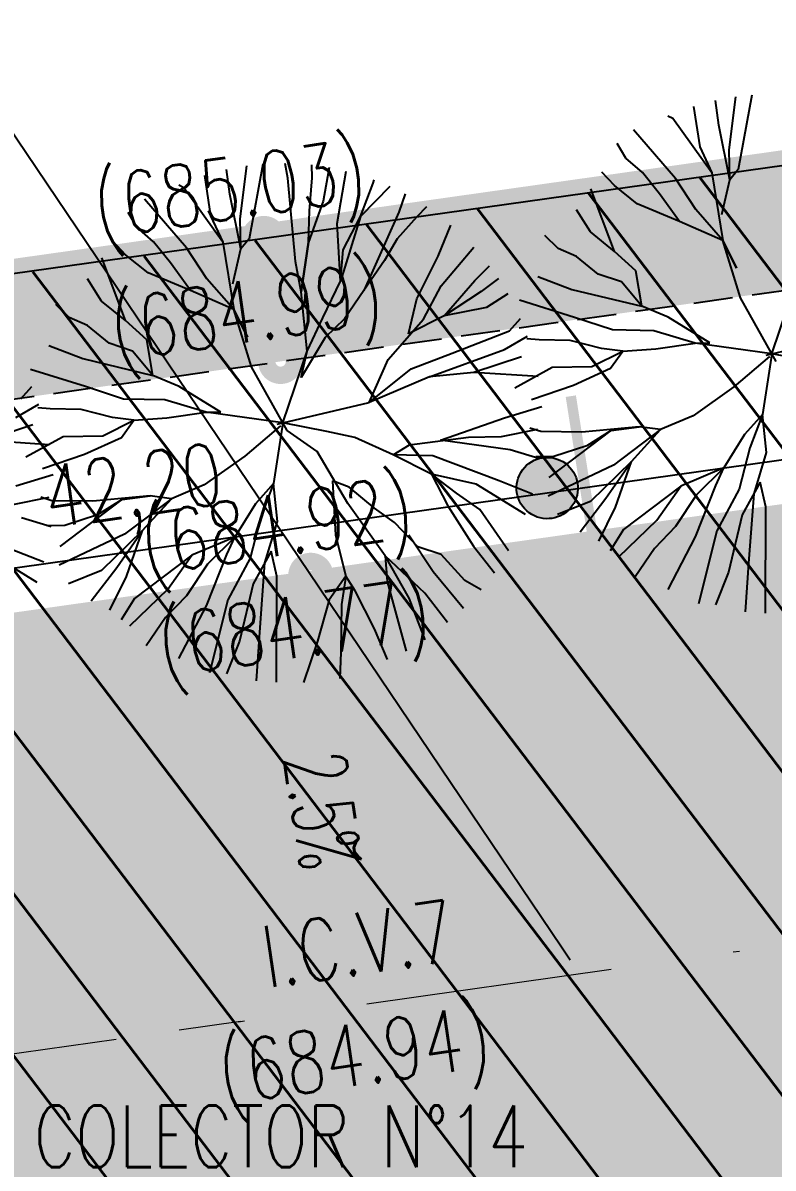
# Model space of a CAD drawing. Extents: x 352140 to 354978, y 6304672 to 6307963.
# Drawn here: x 352658.5 to 352670.66, y 6306028.83 to 6306047.38 of the extents above; entities that cross this region are included whole.
import ezdxf
from ezdxf import colors
from ezdxf.entities.mleader import LeaderData, LeaderLine
from ezdxf.enums import TextEntityAlignment as Align
from ezdxf.math import Vec2, Vec3

# ---------------------------------------------------------------- set-up
doc = ezdxf.new("R2010")
doc.units = 0
for name, pattern in [('CENTER', [50.800000000000004, 31.75, -6.35, 6.35, -6.35]), ('CONTINUOS', [0]), ('DASHDOT', [1, 0.5, -0.25, 0, -0.25]), ('DASHDOTX2', [2, 1, -0.5, 0, -0.5]), ('DASHED', [19.049999999999997, 12.7, -6.35])]:
    doc.linetypes.add(name, pattern=pattern)
doc.layers.get('0').update_dxf_attribs({"linetype": 'CONTINUOUS'})
for name, color, linetype in [('00-S2_ALL AREA APORTANTES', 150, 'CONTINUOUS'), ('00_All ext_Colector', 1, 'CONTINUOUS'), ('00_All ext_Txt', 4, 'CONTINUOUS'), ('00_Demarc_Señal Proyectada', 1, 'CONTINUOUS'), ('02_Geo ext_Acotamiento', 7, 'CONTINUOUS'), ('02_Geo ext_Eje', 4, 'CONTINUOUS'), ('03_Pav ext_Escurrimiento', 2, 'CONTINUOUS'), ('03_Pav ext_HCV', 34, 'CONTINUOUS'), ('03_Pav ext_Vereda HC', 42, 'CONTINUOUS'), ('03_Pav proy_Solera Tipo A', 1, 'CONTINUOUS'), ('03_S2_Pav ext_Borde vereda', 7, 'CONTINUOUS'), ('03_S3_Pav ext_Cota', 2, 'CONTINUOUS'), ('05_All ext_Txt', 4, 'CONTINUOUS'), ('1-MURO PANDERETA', 250, 'FENCELINE2'), ('Paisajismo', 253, 'CONTINUOUS')]:
    doc.layers.add(name, color=color, linetype=linetype)
doc.layers.add('0_ASD_LINEA OFICIAL', color=253, linetype='DASHDOT', lineweight=20)
doc.layers.add('EJE PROYECTADO', color=7, linetype='DASHDOTX2', lineweight=15)
doc.styles.add('JPG_2MM', font='simplex.shx', dxfattribs={"height": 1})
doc.styles.add('ROMANS', font='romans.shx', dxfattribs={"width": 0.75})
doc.linetypes.add('FENCELINE2', pattern='A,0.25,-0.1,[132,ltypeshp.shx,S=0.1,R=0,X=-0.1,Y=0],-0.1,1', length=1.45)
doc.dimstyles.new('Principal', dxfattribs={"dimscale": 0, "dimtxt": 2, "dimasz": 2, "dimexe": 1, "dimexo": 1, "dimtad": 1, "dimrnd": 0.05, "dimzin": 1, "dimtxsty": 'ROMANS', "dimcen": 2.5, "dimclrt": 2, "dimaunit": 2, "dimadec": 0, "dimazin": 0, "dimtfac": 1, "dimtmove": 0, "dimatfit": 3, "dimfxl": 1, "dimfxlon": 1, "dimarcsym": 0})
pattern_1 = [(127.2451660467093, (0, 0), (-1.263734244477452, -0.9607975902004564), [])]
pattern_2 = [(0, (0, 0), (0.15875, 0.3175), [0, -0.3175])]

# ---------------------------------------------------------------- blocks, each defined once
blk = doc.blocks.new('*U918')
h = blk.add_hatch(color=256)
edge = h.paths.add_edge_path()
edge.add_ellipse((0, 0), major_axis=(-0.4194812129581035, 0.4194812129581035), ratio=0.9999999968984781, start_angle=0, end_angle=360)
at = {"const_width": 0.2}
blk.add_lwpolyline([(-1.528137758868979, -0.7270930428057909), (1.68639813848722, -0.7232127214472257)], dxfattribs=at)
blk.add_ellipse((0, 0), major_axis=(-0.4194812129581035, 0.4194812129581035), ratio=0.9999999968984781, start_param=3.927291289987745, end_param=10.21047659716733)
blk = doc.blocks.new('_Dot')
at = {"color": 0, "linetype": 'ByBlock', "lineweight": -2}
blk.add_line((-0.5, 0), (-1, 0), dxfattribs=at)
at = {"color": 0, "linetype": 'ByBlock', "const_width": 0.5}
blk.add_lwpolyline([(-0.25, 0, 1), (0.25, 0, 1)], format="xyb", close=True, dxfattribs=at)
blk = doc.blocks.new('*D1233')
at = {"layer": '02_Geo ext_Acotamiento', "color": 0, "lineweight": -2, "transparency": 16777216}
for p, q in [((352681.3729139861, 6306041.507904957), (352681.2626115966, 6306042.289140631)), ((352640.5150699242, 6306036.031050548), (352680.3423338038, 6306041.654247898)), ((352639.5652914505, 6306035.605101467), (352639.454989061, 6306036.386337142))]:
    blk.add_line(p, q, dxfattribs=at)
at = {"layer": '02_Geo ext_Acotamiento', "color": 0, "transparency": 16777216}
for points in [[(352680.319033292, 6306041.819277787), (352680.3656343155, 6306041.48921801), (352681.3325131318, 6306041.794050967)], [(352640.4917694124, 6306036.196080437), (352640.5383704359, 6306035.86602066), (352639.5248905962, 6306035.891247477)]]:
    blk.add_solid(points, dxfattribs=at)
at = {"layer": '02_Geo ext_Acotamiento', "color": 2, "transparency": 16777216, "insert": (352660.3017972911, 6306039.741472719), "char_height": 1, "attachment_point": 5, "rotation": 8.036450939066954, "style": 'ROMANS'}
blk.add_mtext('42,20', dxfattribs=at)
blk = doc.blocks.new('A$C27410629')
at = {"layer": '0_ASD_LINEA OFICIAL', "ltscale": 8}
blk.add_lwpolyline([(286.0191263138258, 1240.57846385429, 0.5, 0.5, 0.02981475030709136), (329.8275544899516, 1253.395882122717, 0.5, 0.5, 0.005373472105566591), (335.5549609565205, 1255.503897473505, 0.5, 0.5, -0.02038905157982782), (369.1789315856004, 1266.395914572439, 0.5, 0.5, -0.01033811889572692), (382.0160864036152, 1269.772252053919, 0.5, 0.5, -0.01173618040004156), (401.8827953144032, 1274.181638345332, 0.5, 0.5, 0), (500.8924152547843, 1288.160771687743, 0, 0, 0)], format="xyseb", dxfattribs=at)
blk = doc.blocks.new('1.0 - LO RECABARREN LOTEO PARQUE - VEGETACION PROPUESTA ETAPA MUNICIPAL')
at = {"layer": 'Paisajismo', "color": 251}
for p, q in [((352669.7754845855, 6306045.724566207), (352669.7214696779, 6306046.126220467)), ((352669.9439211324, 6306045.325236987), (352670.052510839, 6306046.186167505)), ((352670.3085514853, 6306046.214054307), (352670.0907329479, 6306045.006002184)), ((352669.365327122, 6306046.030316654), (352669.4653135224, 6306045.37469771)), ((352669.0293246179, 6306045.831230802), (352668.9484204638, 6306045.873427141)), ((352669.6602594045, 6306044.950797908), (352669.0293246179, 6306045.831230802)), ((352669.07445011, 6306044.859564393), (352668.3919047082, 6306045.648393932)), ((352669.9530375724, 6306044.842398481), (352669.7754845855, 6306045.724566207)), ((352668.2669948534, 6306045.191729633), (352668.1289730324, 6306045.429639257)), ((352669.4653135224, 6306045.37469771), (352669.6602594045, 6306044.950797908)), ((352668.5385011881, 6306044.956340321), (352668.2669948534, 6306045.191729633)), ((352669.9530375724, 6306044.842398481), (352669.9439211324, 6306045.325236987)), ((352661.8505465778, 6306044.604850996), (352661.7965316701, 6306045.006505256)), ((352662.0189831247, 6306044.205521776), (352662.1275728312, 6306045.066452294)), ((352662.3836134776, 6306045.094339096), (352662.1657949402, 6306043.886286973)), ((352662.7909185894, 6306044.864111664), (352662.749825754, 6306045.106890266)), ((352663.18446632, 6306044.873950804), (352663.1805622866, 6306045.080722156)), ((352663.4597528592, 6306045.039786032), (352663.3610729333, 6306044.492492797)), ((352670.0907329479, 6306045.006002184), (352669.9530375724, 6306044.842398481)), ((352661.4403891143, 6306044.910601443), (352661.5403755147, 6306044.254982499)), ((352662.9168933567, 6306043.518084498), (352662.7909185894, 6306044.864111664)), ((352663.1411608193, 6306044.338654378), (352663.18446632, 6306044.873950804)), ((352663.5890642162, 6306044.134539125), (352663.7377969424, 6306044.979653147)), ((352664.1742554498, 6306044.785743799), (352664.1905633349, 6306044.837966516)), ((352668.0844215882, 6306044.746741145), (352667.8791942174, 6306044.964245772)), ((352668.8120227975, 6306044.614096994), (352668.5385011881, 6306044.956340321)), ((352669.4043914172, 6306044.358043611), (352669.07445011, 6306044.859564393)), ((352669.6602594045, 6306044.950797908), (352669.8411195004, 6306043.858535988)), ((352669.8229392283, 6306044.276429273), (352669.9530375724, 6306044.842398481)), ((352661.1043866102, 6306044.711515591), (352661.023482456, 6306044.75371193)), ((352661.7353213968, 6306043.831082697), (352661.1043866102, 6306044.711515591)), ((352663.970772102, 6306044.247423068), (352664.1742554498, 6306044.785743799)), ((352664.4425589935, 6306044.734292278), (352663.970772102, 6306044.247423068)), ((352668.0844488031, 6306043.680092133), (352667.7018860606, 6306044.695195302)), ((352668.4520075161, 6306044.451799286), (352668.0844215882, 6306044.746741145)), ((352661.1495121022, 6306043.739849182), (352660.4669667005, 6306044.528678721)), ((352662.0280995647, 6306043.72268327), (352661.8505465778, 6306044.604850996)), ((352663.3610729333, 6306044.492492797), (352663.1240486929, 6306043.830577831)), ((352664.692584546, 6306044.610563272), (352664.5912700768, 6306044.314465586)), ((352669.1409576107, 6306044.166001704), (352668.4520075161, 6306044.451799286)), ((352669.1409576107, 6306044.166001704), (352668.8120227975, 6306044.614096994)), ((352660.3420568457, 6306044.072014422), (352660.2040350247, 6306044.309924047)), ((352661.5403755147, 6306044.254982499), (352661.7353213968, 6306043.831082697)), ((352663.1240486929, 6306043.830577831), (352663.1411608193, 6306044.338654378)), ((352664.5912700768, 6306044.314465586), (352664.1474703541, 6306043.319938909)), ((352665.0385614982, 6306044.403702523), (352664.8789591086, 6306044.237848233)), ((352667.696378466, 6306043.994772264), (352667.4683871814, 6306044.352725936)), ((352669.8411195004, 6306043.858535988), (352669.4043914172, 6306044.358043611)), ((352660.6135631804, 6306043.83662511), (352660.3420568457, 6306044.072014422)), ((352662.0280995647, 6306043.72268327), (352662.0189831247, 6306044.205521776)), ((352663.6433876209, 6306043.19901259), (352663.5890642162, 6306044.134539125)), ((352663.970772102, 6306044.247423068), (352663.6433876209, 6306043.19901259)), ((352663.6871975406, 6306043.707593216), (352663.970772102, 6306044.247423068)), ((352664.8789591086, 6306044.237848233), (352664.5651582829, 6306043.884512638)), ((352665.2281967169, 6306043.601974633), (352665.4345152719, 6306044.105289978)), ((352669.8411195004, 6306043.858535988), (352669.1409576107, 6306044.166001704)), ((352662.1657949402, 6306043.886286973), (352662.0280995647, 6306043.72268327)), ((352664.5651582829, 6306043.884512638), (352664.358141945, 6306043.533193233)), ((352667.1729781177, 6306043.727986114), (352666.955369563, 6306043.937667744)), ((352668.0844488031, 6306043.680092133), (352667.696378466, 6306043.994772264)), ((352660.1594835804, 6306043.627025934), (352659.9542562097, 6306043.844530561)), ((352660.8870847898, 6306043.494381783), (352660.6135631804, 6306043.83662511)), ((352661.4794534094, 6306043.2383284), (352661.1495121022, 6306043.739849182)), ((352661.7353213968, 6306043.831082697), (352661.9161814927, 6306042.738820777)), ((352661.8980012206, 6306043.156714062), (352662.0280995647, 6306043.72268327)), ((352663.0056958818, 6306043.026629669), (352663.1240486929, 6306043.830577831)), ((352663.1240486929, 6306043.830577831), (352663.0056958818, 6306043.026629669)), ((352663.6433876209, 6306043.19901259), (352663.6871975406, 6306043.707593216)), ((352665.2738948316, 6306043.122902935), (352665.8058209602, 6306043.748004084)), ((352667.469162457, 6306043.599957885), (352667.1729781177, 6306043.727986114)), ((352670.0632675949, 6306043.408424465), (352669.8411195004, 6306043.858535988)), ((352669.8411195004, 6306043.858535988), (352670.0632675949, 6306043.408424465)), ((352670.1257400322, 6306042.928572795), (352669.8411195004, 6306043.858535988)), ((352660.1595107954, 6306042.560376922), (352659.7769480529, 6306043.575480091)), ((352660.5270695083, 6306043.332084075), (352660.1594835804, 6306043.627025934)), ((352663.0056958818, 6306043.026629669), (352662.9168933567, 6306043.518084498)), ((352664.358141945, 6306043.533193233), (352664.0201652454, 6306043.045783789)), ((352664.8792235386, 6306042.911120079), (352665.2281967169, 6306043.601974633)), ((352667.8217642094, 6306043.312655236), (352667.469162457, 6306043.599957885)), ((352668.4323100105, 6306043.364652815), (352668.0844488031, 6306043.680092133)), ((352661.216019603, 6306043.046286493), (352660.5270695083, 6306043.332084075)), ((352661.216019603, 6306043.046286493), (352660.8870847898, 6306043.494381783)), ((352665.8188358424, 6306043.210617501), (352666.0570076355, 6306043.447809127)), ((352668.5259635065, 6306042.791472393), (352668.4323100105, 6306043.364652815)), ((352659.7714404583, 6306042.875057053), (352659.5434491737, 6306043.233010725)), ((352661.9161814927, 6306042.738820777), (352661.4794534094, 6306043.2383284)), ((352663.3608218419, 6306042.605754213), (352663.6433876209, 6306043.19901259)), ((352664.1474703541, 6306043.319938909), (352664.0201652454, 6306043.045783789)), ((352665.3268493565, 6306042.637815509), (352665.8188358424, 6306043.210617501)), ((352666.2038703987, 6306043.242144894), (352665.9227788234, 6306043.031451118)), ((352666.8451624189, 6306043.274309862), (352667.3921730056, 6306043.063257907)), ((352668.1980397014, 6306043.186139202), (352667.8217642094, 6306043.312655236)), ((352668.5259635065, 6306042.791472393), (352668.1980397014, 6306043.186139202)), ((352670.6355257843, 6306042.022610823), (352671.0288831408, 6306043.186140577)), ((352661.9161814927, 6306042.738820777), (352661.216019603, 6306043.046286493)), ((352663.103945133, 6306042.066425366), (352663.0056958818, 6306043.026629669)), ((352664.0201652454, 6306043.045783789), (352663.7083819793, 6306042.585591149)), ((352664.9903203294, 6306042.583070009), (352665.2738948316, 6306043.122902935)), ((352665.9227788234, 6306043.031451118), (352665.3268493565, 6306042.637815509)), ((352666.3582388869, 6306042.993290802), (352666.0081366455, 6306042.771432144)), ((352667.3921730056, 6306043.063257907), (352668.5259635065, 6306042.791472393)), ((352659.2480401099, 6306042.608270903), (352659.0304315553, 6306042.817952533)), ((352660.1595107954, 6306042.560376922), (352659.7714404583, 6306042.875057053)), ((352664.749125184, 6306042.345151382), (352664.8792235386, 6306042.911120079)), ((352666.0081366455, 6306042.771432144), (352665.3268493565, 6306042.637815509)), ((352667.4344315578, 6306042.610520548), (352666.5478961566, 6306042.887745113)), ((352668.5259635065, 6306042.791472393), (352668.5259635065, 6306042.791472393)), ((352668.956638852, 6306042.612538984), (352668.5259635065, 6306042.791472393)), ((352670.7060381995, 6306041.897300206), (352670.1257400322, 6306042.928572795)), ((352659.5442244493, 6306042.480242674), (352659.2480401099, 6306042.608270903)), ((352662.1383295872, 6306042.288709254), (352661.9161814927, 6306042.738820777)), ((352661.9161814927, 6306042.738820777), (352662.1383295872, 6306042.288709254)), ((352662.2008020245, 6306041.808857584), (352661.9161814927, 6306042.738820777)), ((352663.103945133, 6306042.066425366), (352663.3608218419, 6306042.605754213)), ((352663.7083819793, 6306042.585591149), (352663.3935723713, 6306042.285684078)), ((352665.3268493565, 6306042.637815509), (352664.749125184, 6306042.345151382)), ((352666.3825760999, 6306042.395566806), (352666.5608880899, 6306042.591178224)), ((352668.0524869645, 6306042.408399726), (352667.4344315578, 6306042.610520548)), ((352669.6321227945, 6306042.19770911), (352668.956638852, 6306042.612538984)), ((352659.8968262016, 6306042.192940025), (352659.5442244493, 6306042.480242674)), ((352660.5073720028, 6306042.244937604), (352660.1595107954, 6306042.560376922)), ((352664.4151009684, 6306041.930838493), (352664.9903203294, 6306042.583070009)), ((352668.7204049695, 6306042.394288389), (352668.0524869645, 6306042.408399726)), ((352660.6010254988, 6306041.671757182), (352660.5073720028, 6306042.244937604)), ((352663.3935723713, 6306042.285684078), (352663.0052286543, 6306041.636980946)), ((352665.4547549275, 6306042.030641016), (352666.3825760999, 6306042.395566806)), ((352666.3025200104, 6306042.092724243), (352666.673826353, 6306042.305696618)), ((352666.8645348555, 6306042.248277718), (352666.6631060012, 6306042.264599591)), ((352667.3675374217, 6306042.237649322), (352666.8645348555, 6306042.248277718)), ((352667.8728187268, 6306042.106311166), (352667.3675374217, 6306042.237649322)), ((352669.391853793, 6306042.193172609), (352668.7204049695, 6306042.394288389)), ((352670.543840562, 6306042.001132905), (352672.0327952482, 6306042.349931169)), ((352658.9202244112, 6306042.154594651), (352659.4672349978, 6306041.943542696)), ((352660.2731016937, 6306042.066423991), (352659.8968262016, 6306042.192940025)), ((352660.6010254988, 6306041.671757182), (352660.2731016937, 6306042.066423991)), ((352662.7105877766, 6306040.902895612), (352663.103945133, 6306042.066425366)), ((352663.0052286543, 6306041.636980946), (352663.103945133, 6306042.066425366)), ((352664.7918808204, 6306041.777609735), (352665.4547549275, 6306042.030641016)), ((352665.0880651615, 6306041.649581506), (352666.3025200104, 6306042.092724243)), ((352667.7165278245, 6306041.814133234), (352668.2192241402, 6306042.064137135)), ((352668.2192241402, 6306042.064137135), (352667.8728187268, 6306042.106311166)), ((352668.0196305492, 6306041.78707585), (352668.2192241402, 6306042.064137135)), ((352668.2192241402, 6306042.064137135), (352668.7526488542, 6306042.10093401)), ((352668.7526488542, 6306042.10093401), (352669.391853793, 6306042.193172609)), ((352669.391853793, 6306042.193172609), (352669.6321227945, 6306042.19770911)), ((352670.6355257843, 6306042.022610823), (352669.391853793, 6306042.193172609)), ((352659.4672349978, 6306041.943542696), (352660.6010254988, 6306041.671757182)), ((352664.1078572405, 6306041.230215958), (352664.4151009684, 6306041.930838493)), ((352666.577521982, 6306041.971667004), (352665.8078633854, 6306041.716619533)), ((352670.5977382812, 6306041.975428296), (352670.0194926392, 6306041.483479276)), ((352670.6355257843, 6306042.022610823), (352670.4819097352, 6306041.037904255)), ((352671.3472606386, 6306041.882684832), (352670.6355257843, 6306042.022610823)), ((352659.5094935501, 6306041.490805337), (352658.6229581489, 6306041.768029902)), ((352660.6010254988, 6306041.671757182), (352660.6010254988, 6306041.671757182)), ((352661.0317008442, 6306041.492823773), (352660.6010254988, 6306041.671757182)), ((352662.7811001918, 6306040.777584995), (352662.2008020245, 6306041.808857584)), ((352664.1078572405, 6306041.230215958), (352664.7918808204, 6306041.777609735)), ((352665.8078633854, 6306041.716619533), (352665.0880651615, 6306041.649581506)), ((352665.8078633854, 6306041.716619533), (352665.0880651615, 6306041.649581506)), ((352666.8477437077, 6306041.650593062), (352665.8078633854, 6306041.716619533)), ((352666.4678421972, 6306041.469868396), (352667.0758097452, 6306041.802035884)), ((352667.0758097452, 6306041.802035884), (352667.7165278245, 6306041.814133234)), ((352667.4214215969, 6306041.514149988), (352668.0196305492, 6306041.78707585)), ((352658.4648112328, 6306041.293287294), (352658.6431232228, 6306041.488898712)), ((352660.1275489568, 6306041.288684515), (352659.5094935501, 6306041.490805337)), ((352661.7071847867, 6306041.077993899), (352661.0317008442, 6306041.492823773)), ((352665.0880651615, 6306041.649581506), (352664.1078572405, 6306041.230215958)), ((352666.7420335462, 6306041.279943003), (352667.4214215969, 6306041.514149988)), ((352670.0194926392, 6306041.483479276), (352669.360653653, 6306041.016733902)), ((352660.7954669618, 6306041.274573178), (352660.1275489568, 6306041.288684515)), ((352658.3847551433, 6306040.990444731), (352658.7560614859, 6306041.203417106)), ((352658.9395968477, 6306041.128562507), (352658.7381679935, 6306041.144884381)), ((352659.442599414, 6306041.117934112), (352658.9395968477, 6306041.128562507)), ((352659.9478807191, 6306040.986595955), (352659.442599414, 6306041.117934112)), ((352661.4669157853, 6306041.073457398), (352660.7954669618, 6306041.274573178)), ((352662.6189025543, 6306040.881417694), (352664.1078572405, 6306041.230215958)), ((352666.3033069158, 6306040.985839501), (352666.906485665, 6306041.166621961)), ((352659.7915898167, 6306040.694418023), (352660.2942861324, 6306040.944421924)), ((352660.2942861324, 6306040.944421924), (352659.9478807191, 6306040.986595955)), ((352660.0946925415, 6306040.667360639), (352660.2942861324, 6306040.944421924)), ((352660.2942861324, 6306040.944421924), (352660.8277108465, 6306040.981218799)), ((352660.8277108465, 6306040.981218799), (352661.4669157853, 6306041.073457398)), ((352661.4669157853, 6306041.073457398), (352661.7071847867, 6306041.077993899)), ((352662.7105877766, 6306040.902895612), (352661.4669157853, 6306041.073457398)), ((352665.2643098415, 6306040.624089465), (352666.3033069158, 6306040.985839501)), ((352669.360653653, 6306041.016733902), (352668.8307574115, 6306040.79293869)), ((352670.4819097352, 6306041.037904255), (352670.1943000547, 6306040.711788497)), ((352670.4819097352, 6306041.037904255), (352670.2784241008, 6306040.499586556)), ((352670.4819097352, 6306041.037904255), (352670.4819097352, 6306041.037904255)), ((352670.5469040345, 6306040.424485888), (352670.4819097352, 6306041.037904255)), ((352658.6597571149, 6306040.869387492), (352657.8900985183, 6306040.614340021)), ((352662.6728002735, 6306040.855713085), (352662.0945546315, 6306040.363764065)), ((352662.7105877766, 6306040.902895612), (352662.5569717275, 6306039.918189044)), ((352663.4223226309, 6306040.762969621), (352662.7105877766, 6306040.902895612)), ((352663.2681952924, 6306040.439371058), (352662.7811001918, 6306040.777584995)), ((352663.8781804017, 6306040.664681498), (352663.4223226309, 6306040.762969621)), ((352666.2546792681, 6306040.682826675), (352666.839984201, 6306040.800772915)), ((352666.8926438973, 6306040.759524422), (352666.7105602646, 6306040.816463163)), ((352667.5564855858, 6306040.751933331), (352666.8926438973, 6306040.759524422)), ((352667.027328041, 6306040.017425628), (352668.0298614817, 6306040.777817032)), ((352668.4826951399, 6306040.839814521), (352667.5564855858, 6306040.751933331)), ((352668.0298614817, 6306040.777817032), (352667.6339518847, 6306040.529829364)), ((352668.0298614817, 6306040.777817032), (352668.4826951399, 6306040.839814521)), ((352668.4826951399, 6306040.839814521), (352668.0298614817, 6306040.777817032)), ((352668.8307574115, 6306040.79293869), (352668.0671492661, 6306040.217320036)), ((352668.3598028463, 6306040.276293176), (352668.8307574115, 6306040.79293869)), ((352668.8307574115, 6306040.79293869), (352668.4826951399, 6306040.839814521)), ((352658.9299788406, 6306040.54831355), (352657.8900985183, 6306040.614340021)), ((352658.5429041894, 6306040.350153185), (352659.1508717375, 6306040.682320673)), ((352659.1508717375, 6306040.682320673), (352659.7915898167, 6306040.694418023)), ((352659.4964835892, 6306040.394434777), (352660.0946925415, 6306040.667360639)), ((352664.4977490064, 6306040.382416354), (352663.8781804017, 6306040.664681498)), ((352664.4977490064, 6306040.382416354), (352664.7616894611, 6306040.547742505)), ((352664.7616894611, 6306040.547742505), (352665.7207479075, 6306040.672745557)), ((352666.3936028215, 6306040.464282126), (352665.2643098415, 6306040.624089465)), ((352665.7207479075, 6306040.672745557), (352666.2546792681, 6306040.682826675)), ((352670.1943000547, 6306040.711788497), (352669.8573321358, 6306040.170950529)), ((352658.8170955384, 6306040.160227792), (352659.4964835892, 6306040.394434777)), ((352662.0945546315, 6306040.363764065), (352661.4357156453, 6306039.897018691)), ((352663.7648737752, 6306039.593587685), (352663.2681952924, 6306040.439371058)), ((352665.1178242, 6306040.073438527), (352664.4977490064, 6306040.382416354)), ((352665.1389715046, 6306040.367797906), (352664.4977490064, 6306040.382416354)), ((352666.2149044692, 6306039.960531955), (352665.1389715046, 6306040.367797906)), ((352666.8738879684, 6306040.318051877), (352666.3936028215, 6306040.464282126)), ((352667.1030468643, 6306040.359462676), (352666.8093867309, 6306040.353918101)), ((352667.6339518847, 6306040.529829364), (352667.1030468643, 6306040.359462676)), ((352670.2784241008, 6306040.499586556), (352670.1041582367, 6306039.828200091)), ((352670.3459403787, 6306039.752595344), (352670.5469040345, 6306040.424485888)), ((352668.0671492661, 6306040.217320036), (352667.0083677912, 6306039.716301129)), ((352668.3598028463, 6306040.276293176), (352667.6983865484, 6306039.627586889)), ((352667.9437547845, 6306039.680514532), (352668.3598028463, 6306040.276293176)), ((352668.1023838274, 6306039.534587496), (352668.3598028463, 6306040.276293176)), ((352658.3855420487, 6306039.883559989), (352658.9887207979, 6306040.064342448)), ((352665.8409216584, 6306039.910460226), (352665.1178242, 6306040.073438527)), ((352665.1178242, 6306040.073438527), (352665.3849666766, 6306039.559718565)), ((352665.5243237881, 6306039.760425119), (352665.1178242, 6306040.073438527)), ((352669.8573321358, 6306040.170950529), (352669.1618657024, 6306039.87659824)), ((352669.8573321358, 6306040.170950529), (352669.4115621661, 6306039.734953417)), ((352669.724802855, 6306039.887227016), (352669.8573321358, 6306040.170950529)), ((352661.4357156453, 6306039.897018691), (352660.9058194038, 6306039.673223479)), ((352662.5569717275, 6306039.918189044), (352662.269362047, 6306039.592073286)), ((352662.5569717275, 6306039.918189044), (352662.3534860931, 6306039.379871345)), ((352662.5569717275, 6306039.918189044), (352662.5569717275, 6306039.918189044)), ((352662.6219660268, 6306039.304770677), (352662.5569717275, 6306039.918189044)), ((352663.5175433145, 6306039.963050848), (352663.5608837775, 6306039.08198271)), ((352663.7865254415, 6306039.86123434), (352663.5175433145, 6306039.963050848)), ((352664.1935316186, 6306039.521508249), (352663.7865254415, 6306039.86123434)), ((352666.6444938684, 6306039.419826654), (352665.8409216584, 6306039.910460226)), ((352666.7534193444, 6306039.749369021), (352666.2149044692, 6306039.960531955)), ((352669.1618657024, 6306039.87659824), (352668.2298504213, 6306039.174735825)), ((352668.7700236705, 6306039.325813131), (352669.1618657024, 6306039.87659824)), ((352669.398593199, 6306039.055924434), (352669.724802855, 6306039.887227016)), ((352670.1041582367, 6306039.828200091), (352669.7430167304, 6306039.15328524)), ((352670.447819436, 6306039.941129338), (352670.1561218806, 6306039.412360086)), ((352670.5358358492, 6306039.540282223), (352670.447819436, 6306039.941129338)), ((352658.336914401, 6306039.580547162), (352658.9222193339, 6306039.698493402)), ((352658.9677058896, 6306039.639809211), (352658.7856222569, 6306039.696747952)), ((352659.6315475781, 6306039.63221812), (352658.9677058896, 6306039.639809211)), ((352659.1023900333, 6306038.897710417), (352660.104923474, 6306039.658101821)), ((352660.5577571322, 6306039.72009931), (352659.6315475781, 6306039.63221812)), ((352660.104923474, 6306039.658101821), (352659.709013877, 6306039.410114153)), ((352660.104923474, 6306039.658101821), (352660.5577571322, 6306039.72009931)), ((352660.5577571322, 6306039.72009931), (352660.104923474, 6306039.658101821)), ((352660.9058194038, 6306039.673223479), (352660.1422112584, 6306039.097604825)), ((352660.4348648386, 6306039.156577965), (352660.9058194038, 6306039.673223479)), ((352660.9058194038, 6306039.673223479), (352660.5577571322, 6306039.72009931)), ((352665.9031189739, 6306039.500339272), (352665.5243237881, 6306039.760425119)), ((352667.6983865484, 6306039.627586889), (352667.1593528505, 6306039.416154961)), ((352667.5266979385, 6306039.138164411), (352667.9437547845, 6306039.680514532)), ((352669.4115621661, 6306039.734953417), (352669.0740898855, 6306039.220828174)), ((352670.2603380987, 6306038.628577044), (352670.3459403787, 6306039.752595344)), ((352662.269362047, 6306039.592073286), (352661.9323941281, 6306039.051235318)), ((352664.3683390341, 6306038.74981747), (352663.7648737752, 6306039.593587685)), ((352664.5184290835, 6306039.287127011), (352664.1935316186, 6306039.521508249)), ((352665.3849666766, 6306039.559718565), (352665.7995994354, 6306038.903407147)), ((352666.3682166153, 6306038.830008266), (352665.9031189739, 6306039.500339272)), ((352667.8311710641, 6306038.986079466), (352668.1023838274, 6306039.534587496)), ((352670.5305344611, 6306037.819744241), (352670.5358358492, 6306039.540282223)), ((352658.9561231014, 6306039.215772365), (352658.4758379544, 6306039.362002614)), ((352659.709013877, 6306039.410114153), (352659.1781088565, 6306039.239747465)), ((352662.3534860931, 6306039.379871345), (352662.179220229, 6306038.70848488)), ((352662.4210023709, 6306038.632880133), (352662.6219660268, 6306039.304770677)), ((352664.8997484178, 6306038.893471435), (352664.5184290835, 6306039.287127011)), ((352668.1577877715, 6306038.730615682), (352668.7700236705, 6306039.325813131)), ((352670.1561218806, 6306039.412360086), (352669.9323365451, 6306038.482364135)), ((352659.1781088565, 6306039.239747465), (352658.8844487232, 6306039.23420289)), ((352660.1422112584, 6306039.097604825), (352659.0834297835, 6306038.596585918)), ((352660.4348648386, 6306039.156577965), (352659.7734485407, 6306038.507871678)), ((352660.0188167767, 6306038.560799321), (352660.4348648386, 6306039.156577965)), ((352660.1774458197, 6306038.414872285), (352660.4348648386, 6306039.156577965)), ((352663.5608837775, 6306039.08198271), (352663.7336736352, 6306038.417148978)), ((352665.1437349958, 6306038.488514874), (352664.7503463645, 6306039.08485075)), ((352668.2298504213, 6306039.174735825), (352668.0151539541, 6306038.828549347)), ((352669.0740898855, 6306039.220828174), (352668.7335912665, 6306038.866988501)), ((352669.7430167304, 6306039.15328524), (352669.4448520212, 6306037.971805994)), ((352661.9323941281, 6306039.051235318), (352661.2369276947, 6306038.756883029)), ((352661.9323941281, 6306039.051235318), (352661.4866241583, 6306038.615238206)), ((352661.7998648473, 6306038.767511805), (352661.9323941281, 6306039.051235318)), ((352665.2760216808, 6306038.766955359), (352664.8997484178, 6306038.893471435)), ((352665.7995994354, 6306038.903407147), (352666.1405164972, 6306038.471702562)), ((352668.9521345093, 6306038.20222589), (352669.398593199, 6306039.055924434)), ((352658.7267290013, 6306038.317547142), (352657.9231567914, 6306038.808180714)), ((352658.8356544774, 6306038.647089508), (352658.2971396021, 6306038.858252442)), ((352661.2369276947, 6306038.756883029), (352660.3049124135, 6306038.055020614)), ((352660.8450856627, 6306038.20609792), (352661.2369276947, 6306038.756883029)), ((352661.4736551913, 6306037.936209223), (352661.7998648473, 6306038.767511805)), ((352662.179220229, 6306038.70848488), (352661.8180787226, 6306038.033570029)), ((352662.5228814282, 6306038.821414127), (352662.2311838729, 6306038.292644875)), ((352662.6108978415, 6306038.420567012), (352662.5228814282, 6306038.821414127)), ((352665.009458283, 6306038.143846796), (352664.3683390341, 6306038.74981747)), ((352664.3683390341, 6306038.74981747), (352664.4025127254, 6306038.333642088)), ((352664.7552044598, 6306038.062303435), (352664.3683390341, 6306038.74981747)), ((352665.657843205, 6306038.346583942), (352665.2760216808, 6306038.766955359)), ((352668.7335912665, 6306038.866988501), (352668.4218079987, 6306038.40679586)), ((352659.7734485407, 6306038.507871678), (352659.2344148428, 6306038.29643975)), ((352659.6017599308, 6306038.0184492), (352660.0188167767, 6306038.560799321)), ((352661.4866241583, 6306038.615238206), (352661.1491518778, 6306038.101112963)), ((352662.335400091, 6306037.508861833), (352662.4210023709, 6306038.632880133)), ((352670.2058158625, 6306037.840451086), (352670.2603380987, 6306038.628577044)), ((352659.9062330563, 6306037.866364255), (352660.1774458197, 6306038.414872285)), ((352662.6055964534, 6306036.70002903), (352662.6108978415, 6306038.420567012)), ((352663.7336736352, 6306038.417148978), (352663.4629004216, 6306038.034144665)), ((352663.7336736352, 6306038.417148978), (352663.6621593689, 6306037.961492838)), ((352663.882444423, 6306038.182943868), (352663.7336736352, 6306038.417148978)), ((352664.4025127254, 6306038.333642088), (352664.707681349, 6306037.203337808)), ((352665.6376479576, 6306037.894076477), (352665.1437349958, 6306038.488514874)), ((352665.9266485819, 6306038.195117266), (352665.657843205, 6306038.346583942)), ((352669.9323365451, 6306038.482364135), (352669.721058751, 6306037.955112769)), ((352660.2328497638, 6306037.610900471), (352660.8450856627, 6306038.20609792)), ((352662.2311838729, 6306038.292644875), (352662.0073985374, 6306037.362648924)), ((352664.1957931574, 6306037.564971213), (352663.882444423, 6306038.182943868)), ((352665.3804628648, 6306037.667841074), (352665.009458283, 6306038.143846796)), ((352660.3049124135, 6306038.055020614), (352660.0902159464, 6306037.708834136)), ((352661.1491518778, 6306038.101112963), (352660.8086532588, 6306037.74727329)), ((352661.8180787226, 6306038.033570029), (352661.5199140135, 6306036.852090783)), ((352663.4629004216, 6306038.034144665), (352663.2743868928, 6306037.366445287)), ((352663.6621593689, 6306037.961492838), (352663.6500889148, 6306037.186273632)), ((352665.0169088453, 6306037.387786252), (352664.7552044598, 6306038.062303435)), ((352661.0271965016, 6306037.082510679), (352661.4736551913, 6306037.936209223)), ((352660.8086532588, 6306037.74727329), (352660.496869991, 6306037.287080649)), ((352662.2808778547, 6306036.720735875), (352662.335400091, 6306037.508861833)), ((352664.4063384586, 6306037.065810322), (352664.1957931574, 6306037.564971213)), ((352662.0073985374, 6306037.362648924), (352661.7961207433, 6306036.835397558)), ((352663.2743868928, 6306037.366445287), (352663.0456631171, 6306036.697986702)), ((352663.6500889148, 6306037.186273632), (352663.6314635888, 6306036.758341407))]:
    blk.add_line(p, q, dxfattribs=at)
blk = doc.blocks.new('*U962')
at = {"layer": 'EJE PROYECTADO', "color": 7, "linetype": 'DASHDOTX2', "lineweight": 15, "ltscale": 4}
blk.add_line((352607.9261549542, 6306023.563363702), (352715.028569147, 6306038.686160961), dxfattribs=at)
at = {"layer": 'EJE PROYECTADO', "color": 7, "linetype": 'DASHDOTX2', "lineweight": 15}
blk.add_leader([(352662.0219599453, 6306031.201659231), (352660.9327641559, 6306031.047865433)], dimstyle='Principal', override={"dimscale": 1, "dimasz": 0.5}, dxfattribs=at)

msp = doc.modelspace()

# ---------------------------------------------------------------- hatches: boundary and pattern name
at = {"layer": '00-S2_ALL AREA APORTANTES', "linetype": 'DASHED', "lineweight": 40, "ltscale": 0.25}
h = msp.add_hatch(dxfattribs=at)
h.set_pattern_fill('ANSI31', color=82, scale=0.5, angle=82.24516604670926)
h.set_pattern_definition(pattern_1)
h.paths.add_polyline_path([(352679.7224584352, 6306046.324468091), (352652.3043928416, 6306042.453321074), (352654.0520196788, 6306030.076308399), (352681.4700482321, 6306033.947717744)])
h = msp.add_hatch(dxfattribs=at)
h.set_pattern_fill('ANSI31', color=40, scale=0.5, angle=82.24516604670926)
h.set_pattern_definition(pattern_1)
h.paths.add_polyline_path([(352681.4700482321, 6306033.947717744), (352654.0520196788, 6306030.076308399), (352655.799676479, 6306017.699083521), (352683.2177050325, 6306021.570492866)])
at = {"layer": '03_Pav ext_HCV'}
h = msp.add_hatch(dxfattribs=at)
h.set_pattern_fill('SWAMP', color=256, scale=0.025, angle=-5.87842838446813e-10, style=0)
h.set_pattern_definition([(359.9999999994121, (0, 0), (0.3175000000056422, 0.5499261309017425), [0.079375, -0.555625]), (90, (0.0396875, -4.071855352894005e-13), (-0.3174999999943578, 0.5499261309082575), [0.0396875, -1.06016476181]), (90, (0.049609375, -5.089819191117507e-13), (-0.3174999999943578, 0.5499261309082575), [0.03175, -1.06810226181]), (90, (0.029765625, -3.053891514670504e-13), (-0.3174999999943578, 0.5499261309082575), [0.03175, -1.06810226181]), (59.99999999941215, (0.05953125000000001, -6.107783029341008e-13), (-0.3174999995629745, 0.5499261311573168), [0.0254, -0.6096]), (119.9999999994121, (0.01984375, -2.035927676447003e-13), (-0.6349999995686166, 2.555744082988348e-10), [0.0254, -0.6095999999999999])])
edge = h.paths.add_edge_path()
edge.add_arc((352695.6228278121, 6305975.85554616), 52.49999999651592, 90.15910991936789, 98.03670583891278, ccw=False)
edge.add_arc((352695.3284670433, 6306081.855137437), 53.49999999947075, 270.1591099180267, 278.1028961549432)
edge.add_line((352702.8693602514, 6306028.889252855), (352706.0136189333, 6306029.333188209))
edge.add_line((352706.0136189333, 6306029.333188209), (352705.9856154933, 6306029.531218028))
edge.add_line((352705.9856154933, 6306029.531218028), (352704.2032925461, 6306029.279573285))
edge.add_line((352704.2032925461, 6306029.279573285), (352703.2511160003, 6306036.012576957))
edge.add_line((352703.2511160003, 6306036.012576957), (352702.0188872132, 6306044.725878061))
edge.add_line((352702.0188872132, 6306044.725878061), (352703.8011654631, 6306044.977517299))
edge.add_line((352703.8011654631, 6306044.977517299), (352703.773204849, 6306045.175553165))
edge.add_line((352703.773204849, 6306045.175553165), (352700.3934077577, 6306044.698360805))
edge.add_arc((352708.7779693851, 6305985.792086722), 59.50000000028207, 98.10091267222913, 105.9121530044085)
edge.add_arc((352679.7166693964, 6306087.730503638), 46.50000000145129, 278.03645094313157, 285.91215300661685, ccw=False)
edge.add_line((352686.2175121692, 6306041.687164887), (352639.6351929855, 6306035.110011804))
edge.add_line((352639.6351929855, 6306035.110011804), (352606.2230754346, 6306030.392566704))
edge.add_arc((352596.4368605051, 6306099.705119715), 70.00000005380134, 271.48536212425654, 278.03645093934756, ccw=False)
edge.add_arc((352600.0018186228, 6305960.597349328), 69.1534494366037, 91.45045642228509, 104.4748563886432)
edge.add_line((352582.7165599253, 6306027.555690113), (352582.7637162774, 6306027.36655901))
edge.add_line((352582.7637162774, 6306027.36655901), (352584.5106173158, 6306027.800539543))
edge.add_line((352584.5106173158, 6306027.800539543), (352586.157412114, 6306021.195700438))
edge.add_line((352586.157412114, 6306021.195700438), (352586.7232885007, 6306021.335719549))
edge.add_line((352586.7232885007, 6306021.335719549), (352590.8544985201, 6306021.398619752))
edge.add_arc((352590.8663507516, 6306020.798736827), 0.6000000001080056, -63.22120006769461, 91.13187835353392, ccw=False)
edge.add_line((352591.1366790977, 6306020.263085274), (352587.502146802, 6306018.437976366))
edge.add_line((352587.502146802, 6306018.437976366), (352586.6893552667, 6306018.235521358))
edge.add_line((352586.6893552667, 6306018.235521358), (352588.3263039393, 6306011.670172343))
edge.add_line((352588.3263039393, 6306011.670172343), (352586.5827429757, 6306011.218601814))
edge.add_line((352586.5827429757, 6306011.218601814), (352586.6331052531, 6306011.025046549))
edge.add_arc((352655.5485133363, 6305772.515255022), 248.2664981939714, 98.86355153155222, 106.1162073025364, ccw=False)
edge.add_line((352617.2951473995, 6306017.816975603), (352641.5924359696, 6306021.247501212))
edge.add_line((352641.5924359696, 6306021.247501212), (352688.282935351, 6306027.839928221))
edge = h.paths.add_edge_path(flags=16)
edge.add_arc((352710.1973540727, 6305985.371992292), 53.11479439390379, 97.81937221579312, 105.0371406437207, ccw=False)
edge.add_line((352702.9710573276, 6306037.992919867), (352703.1129390418, 6306037.003681069))
edge.add_line((352703.1129390418, 6306037.003681069), (352703.112985636, 6306037.003351058))
edge.add_line((352703.112985636, 6306037.003351058), (352703.2550507675, 6306035.984753543))
edge.add_arc((352695.9715778618, 6306088.826736871), 53.34158021342433, 270.65045146726897, 277.8479116033116, ccw=False)
edge.add_arc((352696.5726847316, 6306036.088577505), 0.599999999917819, 105.0409264166529, 270.42413250202037, ccw=False)
at = {"layer": '03_Pav ext_Vereda HC'}
h = msp.add_hatch(dxfattribs=at)
h.set_pattern_fill('DOTS', color=256, scale=0.2, style=0)
h.set_pattern_definition(pattern_2)
edge = h.paths.add_edge_path()
edge.add_line((352703.4231398524, 6306047.650922799), (352703.7172836208, 6306045.571624896))
edge.add_line((352703.7172836208, 6306045.571624896), (352707.678001033, 6306046.130837192))
edge.add_line((352707.678001033, 6306046.130837192), (352706.7613178024, 6306052.61221841))
edge.add_line((352706.7613178024, 6306052.61221841), (352704.7789952164, 6306052.346499193))
edge.add_line((352704.7789952164, 6306052.346499193), (352705.1234542672, 6306049.910770163))
edge.add_line((352705.1234542672, 6306049.910770163), (352704.7974891174, 6306049.864802835))
edge.add_line((352704.7974891174, 6306049.864802835), (352605.845947787, 6306035.893869592))
edge.add_arc((352689.8269849572, 6305610.553489762), 433.5519038335603, 101.1690651233866, 102.6021311798104)
edge.add_line((352595.2348293417, 6306033.660541717), (352595.6981481941, 6306031.714750792))
edge.add_arc((352689.8269849693, 6305610.553489767), 431.551903831639, 101.17631749834288, 102.59846348413612, ccw=False)
edge.add_line((352606.1797675515, 6306033.921165339), (352703.4231398524, 6306047.650922799))
edge = h.paths.add_edge_path()
edge.add_arc((352405.9232446, 6306371.355446095), 378.50000000726, 289.44189965681994, 290.0475916589092, ccw=False)
edge.add_line((352531.9072759763, 6306014.43770509), (352532.5679948468, 6306012.549987328))
edge.add_arc((352405.9232446787, 6306371.35544612), 380.5000000049515, 289.4411039732285, 290.0493536249592)
edge.add_line((352536.3698511003, 6306013.914635807), (352535.6732577755, 6306015.789440849))
edge = h.paths.add_edge_path()
edge.add_line((352578.4074838122, 6306027.477461996), (352582.2739194857, 6306028.488174673))
edge.add_line((352582.2739194857, 6306028.488174673), (352582.2735466855, 6306028.489593998))
edge.add_arc((352695.6574150563, 6305586.721125475), 456.0869230611745, 103.5396469629236, 104.39476836692091, ccw=False)
edge.add_line((352588.8791843916, 6306030.132549373), (352588.4159086673, 6306032.078159176))
edge.add_arc((352689.8269848596, 6305610.553490033), 433.5519035480428, 103.5272370596859, 109.9019821663102)
edge.add_line((352542.2406797644, 6306018.21209183), (352542.9372858721, 6306016.337252383))
edge.add_arc((352690.6142637799, 6305608.175091193), 434.0562632094287, 104.98151822734289, 109.8906089499317, ccw=False)
h = msp.add_hatch(dxfattribs=at)
h.set_pattern_fill('DOTS', color=256, scale=0.2, style=0)
h.set_pattern_definition(pattern_2)
edge = h.paths.add_edge_path()
edge.add_line((352708.350524546, 6306025.119232051), (352708.6131484506, 6306025.156224338))
edge.add_line((352708.6131484506, 6306025.156224338), (352709.4927218606, 6306019.014929595))
edge.add_line((352709.4927218606, 6306019.014929595), (352711.4741742483, 6306019.286802134))
edge.add_line((352711.4741742483, 6306019.286802134), (352710.0305056714, 6306029.495230259))
edge.add_line((352710.0305056714, 6306029.495230259), (352706.0696310923, 6306028.937129316))
edge.add_line((352706.0696310923, 6306028.937129316), (352706.3637178175, 6306026.857591641))
edge.add_line((352706.3637178175, 6306026.857591641), (352622.7858116257, 6306015.057256527))
edge.add_line((352622.7858116257, 6306015.057256527), (352617.8349148842, 6306014.358241161))
edge.add_line((352617.8349148842, 6306014.358241161), (352609.6930310929, 6306013.208691459))
edge.add_line((352609.6930310929, 6306013.208691459), (352608.6640347624, 6306013.002519644))
edge.add_arc((352692.7099067825, 6305596.96117567), 424.4456484631147, 101.4208046291385, 104.3722850303219)
edge.add_line((352587.3534402294, 6306008.12309445), (352583.4868267102, 6306007.098818317))
edge.add_arc((352690.293514658, 6305609.325132148), 411.8635380785971, 105.0300391540091, 110.6289178628738)
edge.add_arc((352405.3193197821, 6306373.19770662), 403.4386051726804, 289.7481950342084, 290.285108327017, ccw=False)
edge.add_line((352541.6360073423, 6305993.486673285), (352542.2839023249, 6305991.59428968))
edge.add_arc((352405.3488428521, 6306373.115848734), 405.3515887915564, 289.7439899444065, 290.2860910811432)
edge.add_arc((352689.6646691976, 6305611.165365392), 407.9197498477678, 101.3968823298344, 110.63812504976039, ccw=False)
edge.add_line((352609.0580949512, 6306011.041724414), (352610.0295789288, 6306011.236372937))
edge.add_line((352610.0295789288, 6306011.236372937), (352708.350524546, 6306025.119232051))

# ---------------------------------------------------------------- linework, layer by layer
at = {"layer": '00_All ext_Colector', "const_width": 0.2, "flags": 128}
msp.add_lwpolyline([(352654.8558833319, 6306030.249237709), (352675.9881042046, 6306033.159743676)], dxfattribs=at)
at = {"layer": '00_All ext_Txt', "color": 2, "extrusion": (2.833510450391109e-08, -2.005267177703495e-07, 0.9999999999999796), "elevation": -1.254535010995223}
msp.add_lwpolyline([(352669.1902722659, 6306032.150813218, 0, 0.75, 0), (352667.8976730656, 6306031.968164572, 0.1389972173938376, 0.1389972173938376, 0)], format="xyseb", dxfattribs=at)
at = {"layer": '02_Geo ext_Eje', "linetype": 'CENTER', "ltscale": 0.1, "const_width": 0.3, "flags": 128}
msp.add_lwpolyline([(352312.1869419859, 6305350.253457952), (352300.2703427261, 6305525.49263268), (352298.8102463124, 6305526.328832162), (352298.1240866417, 6305536.419131564), (352297.4655975985, 6305554.947358046), (352300.3730987812, 6305560.093160775, -0.003728265322063399), (352298.8869483477, 6305583.425011669), (352295.9389332888, 6305635.971749912), (352293.844468649, 6305666.194448568, -0.01840193141813321), (352293.3438672001, 6305681.639249023, 0.01517157700452478), (352293.1864957727, 6305687.704442002), (352288.4883733931, 6305771.091482916, 0.009386625321645614), (352287.0843622422, 6305789.506318077, 0.02414918653338492), (352280.7601415884, 6305831.584019321), (352280.7601415906, 6305831.584019321, 0.008260282951669902), (352277.7160237461, 6305845.558331769, 0.02844360343618716), (352273.9880373229, 6305856.836092235, -0.01256414860962356), (352265.8165059218, 6305879.815987964, -4.818861119802034e-05), (352261.1310284659, 6305893.24079561, -0.0136636635266434), (352251.3178816694, 6305918.857004657, -0.05826520656828901), (352243.4886382368, 6305954.379237848), (352243.4886382332, 6305954.379237848, -0.003961724196727663), (352243.2745247937, 6305956.814568781, -0.2741006311764708), (352278.3845610315, 6306028.408419116), (352278.3845610315, 6306028.408419116, -0.1176347053763299), (352314.8968764081, 6306041.290246989, -0.1054479127376658), (352349.7582408146, 6306037.778979043, -0.04227284655680764), (352362.977866212, 6306032.296059269), (352388.0651661378, 6306018.452597812, 0.01893733475849715), (352399.773478026, 6306012.530964789, -0.01147472138864261), (352417.83681951, 6306003.156911181, 0.04962077657042385), (352428.0326397765, 6305998.852976762), (352428.0326397765, 6305998.852976763), (352428.0326397765, 6305998.852976762, 0.08893158875618948), (352448.6948046738, 6305995.817405001, 0.01937286437110759), (352457.0790293366, 6305996.38837774, 0.02338769991160948), (352489.9839406122, 6306002.290656727, 0.02981475030709136), (352533.7923687883, 6306015.108074996, 0.005373472105566591), (352539.5197752549, 6306017.216090346, -0.02038905157982782), (352573.143745884, 6306028.108107445, -0.01033811889572692), (352585.980900702, 6306031.484444926, -0.01173618040004156), (352605.8476096128, 6306035.893831218), (352704.8572295532, 6306049.87296456)], format="xyb", dxfattribs=at)
at = {"layer": '03_Pav ext_Escurrimiento'}
for points in [[(352664.0590505134, 6306035.664866807, 0, 0.399872795364281, 0), (352664.215560853, 6306034.796126482, 0, 0, 0), (352664.4178896727, 6306033.673061929, 0, 0, 0)], [(352665.4710924019, 6306026.949357023, 0, 0.399872795364281, 0), (352665.2870425842, 6306027.812682515, 0, 0, 0), (352665.0491120651, 6306028.928747034, 0, 0, 0)]]:
    msp.add_lwpolyline(points, format="xyseb", dxfattribs=at)
at = {"layer": '03_Pav proy_Solera Tipo A', "linetype": 'CONTINUOS', "ltscale": 0.1, "const_width": 0.15}
msp.add_lwpolyline([(352606.2230754351, 6306030.392566703), (352639.6351929855, 6306035.110011804), (352686.2174139867, 6306041.686939168)], dxfattribs=at)
at = {"layer": '03_S2_Pav ext_Borde vereda', "linetype": 'DASHED', "ltscale": 0.05}
msp.add_lwpolyline([(352594.7224000719, 6306031.495485335, -0.006784738146453238), (352606.1797675515, 6306033.921165339), (352703.4231398524, 6306047.650922799), (352704.7533873252, 6306038.244514755)], format="xyb", dxfattribs=at)
at = {"layer": '03_S3_Pav ext_Cota', "const_width": 0.4500000000000001}
for points in [[(352662.2807770369, 6306043.960479756, 1), (352662.5236411588, 6306043.818639772, 1)], [(352662.5526126926, 6306041.968492418, 1), (352662.7954768146, 6306041.826652434, 1)], [(352663.0419234387, 6306038.50286477, 1), (352663.2847875607, 6306038.361024786, 1)], [(352664.0205013397, 6306031.571918216, 1), (352664.2633654617, 6306031.430078232, 1)]]:
    msp.add_lwpolyline(points, format="xyb", close=True, dxfattribs=at)
at = {"layer": '1-MURO PANDERETA', "ltscale": 3, "flags": 128}
msp.add_lwpolyline([(352704.7882455486, 6306049.818408735), (352701.656, 6306049.367000001), (352692.361, 6306048.082), (352681.859, 6306046.613), (352670.566, 6306045.036), (352660.796, 6306043.664), (352645.594, 6306041.527000001), (352637.691, 6306040.405), (352631.946, 6306039.557), (352615.863, 6306037.317000001), (352605.847578267, 6306035.893869592), (352604.45, 6306045.558999999), (352603.055, 6306055.471), (352601.748, 6306064.659), (352600.199, 6306075.72), (352598.416, 6306088.333), (352597.0429999999, 6306098.007999999), (352595.643, 6306107.978999999), (352594.536, 6306115.801), (352593.255, 6306124.828), (352591.16, 6306139.419), (352590.0389569825, 6306147.370045444)], dxfattribs=at)

# ---------------------------------------------------------------- block references
at = {"layer": '00_Demarc_Señal Proyectada', "xscale": 0.8375902919963977, "yscale": 0.8375902919963977, "zscale": 0.8375902919963977, "rotation": 98.81397429543453}
msp.add_blockref('*U918', (352666.9948837644, 6306039.846161527), dxfattribs=at)
at = {"layer": '03_S2_Pav ext_Borde vereda', "linetype": 'Continuous'}
msp.add_blockref('A$C27410629', (352203.9623478023, 6304761.713605438), dxfattribs=at)
at = {"layer": 'EJE PROYECTADO', "color": 7, "linetype": 'DASHDOTX2', "lineweight": 15, "ltscale": 4}
msp.add_blockref('*U962', (0, 0), dxfattribs=at)
at = {"layer": 'Paisajismo'}
msp.add_blockref('1.0 - LO RECABARREN LOTEO PARQUE - VEGETACION PROPUESTA ETAPA MUNICIPAL', (0, 0), dxfattribs=at)

# ---------------------------------------------------------------- texts
at = {"layer": '03_Pav ext_Escurrimiento', "style": 'ROMANS', "oblique": 359.8722847085243, "width": 0.5978430108135433}
msp.add_text('2.5%%%', height=0.9996819884283765, rotation=278.625645923392, dxfattribs=at).set_placement((352662.8652079889, 6306034.540608109), align=Align.CENTER)
at = {"layer": '03_S3_Pav ext_Cota', "style": 'JPG_2MM', "width": 0.75}
for s, p in [('(685.03)', (352659.7243985529, 6306043.888636602)), ('(684.99)', (352659.9962342086, 6306041.896649264)), ('(684.92)', (352660.4855449547, 6306038.431021616)), ('(684.77)', (352660.7648917501, 6306036.779376865)), ('I.C.V.7', (352662.456043242, 6306031.743648518)), ('(684.94)', (352661.7434696511, 6306029.848430311))]:
    msp.add_text(s, height=0.9999999999999993, rotation=8.267331095593656, dxfattribs=at).set_placement(p)

# ---------------------------------------------------------------- dimensions: what is measured, and where the dimension line sits
at = {"layer": '02_Geo ext_Acotamiento'}
dim = msp.add_aligned_dim(p1=(352639.6351929855, 6306035.110011804), p2=(352681.4428155211, 6306041.012815294), distance=0.7889840268225867, dimstyle='Principal', override={"dimscale": 0, "dimtix": 0, "dimtofl": 1, "dimtmove": 1, "dimatfit": 3, "dimfxl": 1}, dxfattribs=at)
dim.commit()
dim.dimension.update_dxf_attribs({"geometry": '*D1233', "text_midpoint": (352660.3017972911, 6306039.741472719)})

# ---------------------------------------------------------------- leaders
at = {"layer": '05_All ext_Txt'}
ml = msp.add_multileader_mtext('Standard', dxfattribs=at)
ml.set_content('{\\C256;DESCARGA SUM \\PHDPE DN 300\\PL=7.0m i=1%min}', color=2, style='ROMANS')
ml.set_leader_properties(color=7)
ml.set_arrow_properties(name='DOT')
ml.build(insert=Vec2(0, 0))
ml.multileader.update_dxf_attribs({"text_left_attachment_type": 6, "text_right_attachment_type": 6, "dogleg_length": 1.040329146316736, "arrow_head_size": 0.5})
ctx = ml.context
ctx.base_point, ctx.char_height, ctx.arrow_head_size, ctx.landing_gap_size, ctx.plane_origin, ctx.plane_x_axis, ctx.plane_y_axis = Vec3(352662.5334490805, 6306054.558634521, 1.752088682872425e-07), 1, 0.5, 0.05000000250530529, Vec3(352705.1399604132, 6306046.120372581, -1.355303015918893e-08), Vec3(1, -1.387778780781446e-15, -3.517525297178413e-09), Vec3(1.403991249853975e-15, 1, 4.609055430399856e-09)
ctx.left_attachment, ctx.right_attachment = 6, 6
notes = []
notes.append((ctx, [(1, (1, 1, 0), (352673.3523496604, 6306054.558634521, 1.371531118097904e-07), (-1, 1.387778780781446e-15, 3.517525297178413e-09), 1.040329146316736, [(1, [(352677.3254597257, 6306035.684618872, 3.618621233262722e-08)], 0, [])])]))
ctx.mtext.insert, ctx.mtext.text_direction, ctx.mtext.rotation, ctx.mtext.line_spacing_factor, ctx.mtext.line_spacing_style, ctx.mtext.flow_direction, ctx.mtext.extrusion = Vec3(352662.583449083, 6306055.758634521, 1.80563858530051e-07), Vec3(1, -1.387778780781446e-15, -3.517525297178413e-09), 6.283185307179584, 0.8999999999999998, 2, 5, Vec3(3.517525297178408e-09, -4.609055430399862e-09, 1)
ml = msp.add_multileader_mtext('Standard', dxfattribs=at)
ml.set_content('{\\C256;COLECTOR N°14^JHDPE DN 375\\PL=21.3m i=0.52%}', color=2, style='ROMANS')
ml.set_leader_properties(color=7)
ml.set_arrow_properties(name='DOT')
ml.build(insert=Vec2(0, 0))
ml.multileader.update_dxf_attribs({"text_left_attachment_type": 6, "text_right_attachment_type": 6, "dogleg_length": 0.4164050059420628, "arrow_head_size": 0.5})
ctx = ml.context
ctx.base_point, ctx.char_height, ctx.arrow_head_size, ctx.landing_gap_size, ctx.plane_origin, ctx.plane_x_axis, ctx.plane_y_axis = Vec3(352643.3105234493, 6306051.088357702, 2.804628962868209e-07), 1, 0.5, 0.05000000250530529, Vec3(352675.3456441498, 6305975.225506667, -1.81877536700565e-07), Vec3(1, -1.387778780781446e-15, -3.517525297178413e-09), Vec3(1.403991249853975e-15, 1, 4.609055430399856e-09)
ctx.left_attachment, ctx.right_attachment = 6, 6
notes.append((ctx, [(1, (1, 1, 0), (352654.6294240291, 6306051.088357702, 2.406483771607795e-07), (-1, 1.387778780781445e-15, 3.517525297178413e-09), 1.040329146316736, [(1, [(352667.5046549648, 6306031.991332188, 1.073401774920595e-07)], 0, [])])]))
ctx.mtext.insert, ctx.mtext.text_direction, ctx.mtext.rotation, ctx.mtext.width, ctx.mtext.line_spacing_factor, ctx.mtext.line_spacing_style, ctx.mtext.flow_direction, ctx.mtext.extrusion = Vec3(352643.3605234518, 6306052.288357702, 2.858178865296293e-07), Vec3(1, -1.387778780781446e-15, -3.517525297178413e-09), 6.283185307179584, 10.65136143063419, 0.8999999999999998, 2, 5, Vec3(3.517525297178408e-09, -4.609055430399862e-09, 1)
ml = msp.add_multileader_mtext('Standard', dxfattribs=at)
ml.set_content('{\\C256;COLECTOR N°14^JHDPE DN 375\\PL=8m i=0.5%}', color=2, style='ROMANS')
ml.set_leader_properties(color=7)
ml.set_arrow_properties(name='DOT')
ml.build(insert=Vec2(0, 0))
ml.multileader.update_dxf_attribs({"text_left_attachment_type": 6, "text_right_attachment_type": 6, "dogleg_length": 0.4164050059420628, "arrow_head_size": 0.5})
ctx = ml.context
ctx.base_point, ctx.char_height, ctx.arrow_head_size, ctx.landing_gap_size, ctx.plane_origin, ctx.plane_x_axis, ctx.plane_y_axis = Vec3(352658.625078264, 6306028.641221083, 3.125572480112455e-08), 1, 0.5, 0.05000000250530529, Vec3(352689.2673418216, 6305952.778370048, -4.261852979509056e-07), Vec3(1, -1.387778780781446e-15, -3.517525297178413e-09), Vec3(1.403991249853975e-15, 1, 4.609055430399856e-09)
ctx.left_attachment, ctx.right_attachment = 6, 6
notes.append((ctx, [(1, (1, 1, 0), (352668.551121701, 6306028.641221083, -3.659384089561144e-09), (-1, 1.387778780781445e-15, 3.517525297178413e-09), 1.040329146316736, [(1, [(352677.2635350768, 6306027.338060827, -4.031185638917394e-08)], 0, [])])]))
ctx.mtext.insert, ctx.mtext.text_direction, ctx.mtext.rotation, ctx.mtext.width, ctx.mtext.line_spacing_factor, ctx.mtext.line_spacing_style, ctx.mtext.flow_direction, ctx.mtext.extrusion = Vec3(352658.6750782665, 6306029.841221083, 3.661071504393297e-08), Vec3(1, -1.387778780781446e-15, -3.517525297178413e-09), 6.283185307179584, 10.65136143063419, 0.8999999999999998, 2, 5, Vec3(3.517525297178408e-09, -4.609055430399862e-09, 1)
for ctx, leaders in notes:
    for number, flags, end, landing, length, lines in leaders:
        leader = LeaderData()
        leader.index, (leader.has_last_leader_line, leader.has_dogleg_vector, leader.attachment_direction) = number, flags
        leader.last_leader_point, leader.dogleg_vector, leader.dogleg_length = Vec3(end), Vec3(landing), length
        for number, points, colour, breaks in lines:
            line = LeaderLine()
            line.index, line.vertices, line.color, line.breaks = number, Vec3.list(points), colors.encode_raw_color(colour), breaks
            leader.lines.append(line)
        ctx.leaders.append(leader)

doc.saveas('drawing.dxf')
